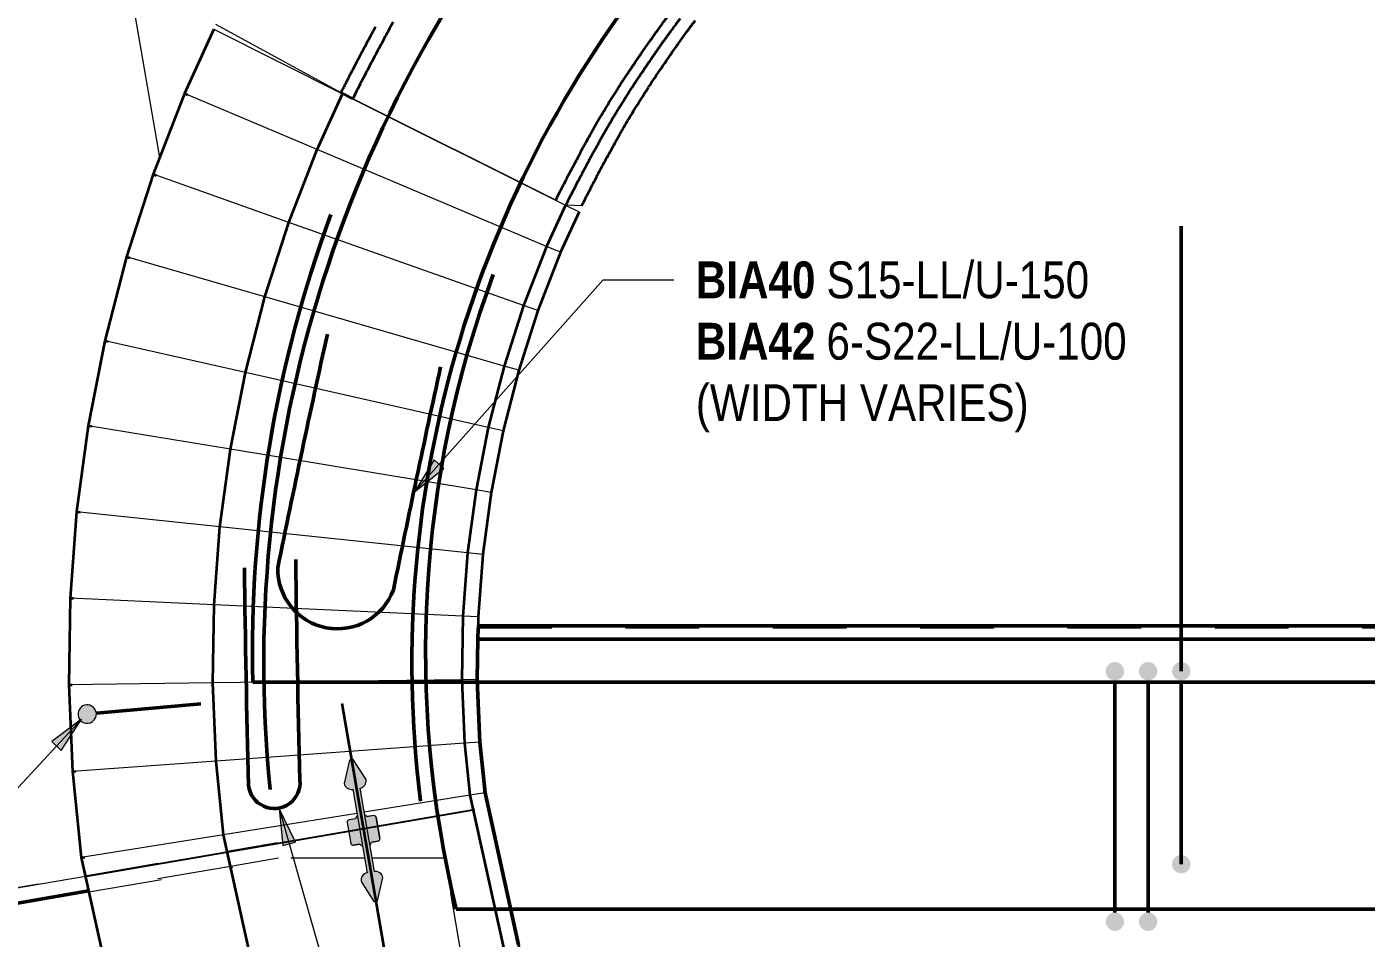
# Model space of a CAD drawing. Header units: metres. Extents: x 300 to 347, y 3 to 1186.
# Drawn here: x 310.892 to 312.71, y 1182.24 to 1183.477 of the extents above; entities that cross this region are included whole.
import ezdxf

# ---------------------------------------------------------------- set-up
doc = ezdxf.new("R2010")
doc.units = ezdxf.units.M
doc.linetypes.add('JacobsDash', pattern=[0.0045, 0.003, -0.0015])
for name, color, linetype, lineweight in [('A-DETL', 7, 'Continuous', 13), ('A-DETL-GENF', 7, 'Continuous', 9), ('A-FLOR', 7, 'Continuous', 50), ('A-FLOR-HDLN', 7, 'JacobsDash', 18), ('A-WALL', 7, 'Continuous', 50), ('A-WALL-HDLN', 7, 'JacobsDash', 18), ('G-ANNO-TEXT', 7, 'Continuous', 9), ('S-BEAM', 7, 'Continuous', 50), ('S-BEAM-HDLN', 7, 'JacobsDash', 18)]:
    doc.layers.add(name, color=color, linetype=linetype, lineweight=lineweight)
doc.styles.add('Arial Narrow', font='ARIALN.TTF', dxfattribs={"height": 0.05})
doc.styles.add('Arial Narrow_B', font='ARIALNB.TTF', dxfattribs={"height": 0.05})

# ---------------------------------------------------------------- blocks, each defined once
blk = doc.blocks.new('Walls 2 - Walls 2-V2-DRG-2873183 - SOUTHERN BARRIER - PLAN')
at = {"layer": 'A-WALL', "color": 252, "true_color": 0x888888}
for p, q in [((207.2437, 1205.3129), (211.6102, 1205.6949)), ((211.6118, 1205.6772), (207.2449, 1205.2952)), ((207.2437, 1205.3129), (207.2437, 1205.3124)), ((207.2438, 1205.3102), (207.2449, 1205.2952)), ((207.2449, 1205.2952), (207.2488, 1205.2405)), ((207.2488, 1205.2405), (207.2598, 1205.1562)), ((207.2598, 1205.1562), (207.2728, 1205.0881)), ((207.2728, 1205.0881), (207.336, 1204.8866))]:
    blk.add_line(p, q, dxfattribs=at)
at = {"layer": 'A-WALL-HDLN', "color": 252, "true_color": 0x888888}
for p, q in [((207.2438, 1205.3102), (209.1292, 1205.4752)), ((207.2437, 1205.3124), (207.2438, 1205.3102))]:
    blk.add_line(p, q, dxfattribs=at)
blk = doc.blocks.new('Generic Models 2 - Generic Models 2-7441711-DRG-2873183 - SOUTHERN BARRIER - PLAN')
at = {"layer": 'S-BEAM', "color": 252, "true_color": 0x888888}
blk.add_line((206.748, 1204.9086), (206.1989, 1204.7638), dxfattribs=at)
at = {"layer": 'S-BEAM-HDLN', "color": 252, "true_color": 0x888888}
for p, q in [((207.1175, 1204.9855), (207.0012, 1204.9754)), ((207.2258, 1204.995), (207.1276, 1204.9864)), ((207.2635, 1204.8518), (207.2258, 1204.995)), ((207.0012, 1204.9754), (206.9372, 1204.9585)), ((206.9371, 1204.9585), (206.7481, 1204.9086))]:
    blk.add_line(p, q, dxfattribs=at)
blk = doc.blocks.new('03_SFR_ACS_Abutment_BR08_Retaining wall CS - ABUTMENT SOUTH WEST_B08-7985321-DRG-2873183 - SOUTHERN BARRIER - PLAN')
at = {"layer": 'S-BEAM', "color": 9, "lineweight": 13, "true_color": 0xc0c0c0}
for p, q in [((310.4164, 1182.2076), (309.4225, 1182.0367)), ((309.4225, 1182.0367), (309.5584, 1181.2463))]:
    blk.add_line(p, q, dxfattribs=at)
at = {"layer": 'S-BEAM-HDLN', "color": 9, "lineweight": 13, "true_color": 0xc0c0c0}
for p, q in [((310.9763, 1182.303), (311.169, 1182.3361)), ((311.1691, 1182.3361), (311.172, 1182.3366)), ((310.4166, 1182.2067), (310.9762, 1182.303)), ((309.4228, 1182.0358), (310.4165, 1182.2067))]:
    blk.add_line(p, q, dxfattribs=at)
blk = doc.blocks.new('CS_DET_Rebar Combined - Multiple Bar-7755966-DRG-2873183 - SOUTHERN BARRIER - PLAN')
at = {"layer": 'A-DETL-GENF'}
blk.add_hatch(color=256, dxfattribs=at).paths.add_polyline_path([(0, -0.0125), (0.0032, -0.0121), (0.0063, -0.0108), (0.0088, -0.0088), (0.0108, -0.0062), (0.0121, -0.0032), (0.0125, 0), (0.0121, 0.0032), (0.0108, 0.0063), (0.0088, 0.0088), (0.0063, 0.0108), (0.0032, 0.0121), (0, 0.0125), (-0.0032, 0.0121), (-0.0062, 0.0108), (-0.0088, 0.0088), (-0.0108, 0.0063), (-0.0121, 0.0032), (-0.0125, 0), (-0.0121, -0.0032), (-0.0108, -0.0062), (-0.0088, -0.0088), (-0.0062, -0.0108), (-0.0032, -0.0121)])
at = {"layer": 'A-DETL-GENF', "lineweight": 50}
blk.add_line((0.0125, 0), (0.155, 0), dxfattribs=at)
at = {"layer": 'A-DETL-GENF'}
for start, end in [(0, 180), (180, 360)]:
    blk.add_arc((0, 0), 0.0125, start, end, dxfattribs=at)
blk = doc.blocks.new('B_Det_Reinf_Bar Section_2D_Grey - Reo Dot_Scale 25_Cog End-7826873-DRG-2873183 - SOUTHERN BARRIER - PLAN')
at = {"layer": 'A-DETL-GENF', "true_color": 0xafafaf}
blk.add_hatch(color=253, dxfattribs=at).paths.add_polyline_path([(0, -0.0125), (0.0032, -0.0121), (0.0063, -0.0108), (0.0088, -0.0088), (0.0108, -0.0062), (0.0121, -0.0032), (0.0125, 0), (0.0121, 0.0032), (0.0106, 0.0065), (0.0088, 0.0088), (0.0063, 0.0108), (0.0032, 0.0121), (0, 0.0125), (-0.0032, 0.0121), (-0.0062, 0.0108), (-0.0088, 0.0088), (-0.0108, 0.0063), (-0.0121, 0.0032), (-0.0125, 0), (-0.0121, -0.0032), (-0.0108, -0.0062), (-0.0088, -0.0088), (-0.0062, -0.0108), (-0.0032, -0.0121)])
blk = doc.blocks.new('B_Det_Reinf_Bar Section_2D_Grey - Reo Dot_Scale 25_Cog End-6572821-DRG-2873183 - SOUTHERN BARRIER - PLAN')
at = {"layer": 'A-DETL-GENF', "true_color": 0xafafaf}
blk.add_hatch(color=253, dxfattribs=at).paths.add_polyline_path([(0.0062, -0.0108), (0.0088, -0.0088), (0.0108, -0.0063), (0.0121, -0.0032), (0.0125, 0), (0.0121, 0.0032), (0.0108, 0.0062), (0.0088, 0.0088), (0.0062, 0.0108), (0.0032, 0.0121), (0, 0.0125), (-0.0032, 0.0121), (-0.0063, 0.0108), (-0.0088, 0.0088), (-0.0108, 0.0062), (-0.0121, 0.0032), (-0.0125, 0), (-0.0121, -0.0032), (-0.0108, -0.0063), (-0.0088, -0.0088), (-0.0063, -0.0108), (-0.0032, -0.0121), (0, -0.0125), (0.0032, -0.0121)])

msp = doc.modelspace()

# ---------------------------------------------------------------- hatches: boundary and pattern name
at = {"layer": 'A-DETL-GENF', "true_color": 0xff0000}
msp.add_hatch(color=1, dxfattribs=at).paths.add_polyline_path([(311.3635, 1182.2897), (311.3684, 1182.2906), (311.3756, 1182.3223), (311.3748, 1182.3248), (311.3734, 1182.327), (311.3715, 1182.3287), (311.3692, 1182.33), (311.3667, 1182.3305), (311.3641, 1182.3304), (311.3446, 1182.4438), (311.3471, 1182.4445), (311.3493, 1182.4459), (311.351, 1182.4479), (311.3523, 1182.4502), (311.3528, 1182.4527), (311.3527, 1182.4553), (311.3353, 1182.4828), (311.3304, 1182.4819), (311.3232, 1182.4502), (311.3239, 1182.4477), (311.3253, 1182.4455), (311.3272, 1182.4438), (311.3296, 1182.4425), (311.3321, 1182.442), (311.3347, 1182.4421), (311.3542, 1182.3287), (311.3517, 1182.328), (311.3495, 1182.3266), (311.3477, 1182.3247), (311.3465, 1182.3223), (311.3459, 1182.3198), (311.346, 1182.3172), (311.3582, 1182.298)])
at = {"layer": 'A-DETL-GENF', "true_color": 0x808080}
h = msp.add_hatch(color=8, dxfattribs=at)
h.paths.add_polyline_path([(311.348, 1182.3649), (311.3409, 1182.4059), (311.3404, 1182.4054), (311.3393, 1182.4038), (311.3385, 1182.4021), (311.3289, 1182.4004), (311.3283, 1182.4), (311.3274, 1182.3987), (311.3272, 1182.3972), (311.3324, 1182.3678), (311.3328, 1182.3672), (311.3341, 1182.3663), (311.3356, 1182.3661), (311.3445, 1182.3677), (311.346, 1182.3661), (311.3478, 1182.365)])
h.paths.add_polyline_path([(311.3578, 1182.3666), (311.3582, 1182.367), (311.3593, 1182.3684), (311.3602, 1182.3704), (311.3699, 1182.3721), (311.3705, 1182.3725), (311.3714, 1182.3738), (311.3716, 1182.3754), (311.3664, 1182.4047), (311.366, 1182.4053), (311.3647, 1182.4062), (311.3632, 1182.4064), (311.3543, 1182.4049), (311.3527, 1182.4065), (311.3508, 1182.4076), (311.3578, 1182.3666)])
at = {"layer": 'G-ANNO-TEXT'}
for points in [[(311.4186, 1182.8461), (311.4584, 1182.8776), (311.4452, 1182.8893)], [(310.9665, 1182.5374), (310.926, 1182.5068), (310.9389, 1182.4948)], [(311.2349, 1182.4163), (311.24, 1182.3658), (311.257, 1182.3706)]]:
    msp.add_hatch(color=256, dxfattribs=at).paths.add_polyline_path(points)

# ---------------------------------------------------------------- linework, layer by layer
at = {"layer": 'A-DETL', "color": 7, "lineweight": 9, "true_color": 0xffffff}
for p, q in [((311.146, 1183.4737), (311.3209, 1183.3863)), ((311.3188, 1183.3875), (311.1489, 1183.4802)), ((311.2863, 1183.3106), (311.1062, 1183.3866)), ((311.3209, 1183.3863), (311.6235, 1183.2351)), ((311.6102, 1183.2417), (311.3347, 1183.3795)), ((311.5978, 1183.1791), (311.2863, 1183.3106)), ((311.2479, 1183.2116), (311.0636, 1183.2769)), ((311.6235, 1183.2351), (311.6419, 1183.2259)), ((311.6457, 1183.2342), (311.6238, 1183.235)), ((311.5666, 1183.0987), (311.2479, 1183.2116)), ((311.6168, 1183.1711), (311.5978, 1183.1791)), ((311.2154, 1183.1106), (311.0276, 1183.1649)), ((311.5402, 1183.0166), (311.2154, 1183.1106)), ((311.586, 1183.0918), (311.5666, 1183.0987)), ((311.1889, 1183.0078), (310.9983, 1183.051)), ((311.5601, 1183.0109), (311.5402, 1183.0166)), ((311.5187, 1182.9331), (311.1889, 1183.0078)), ((311.1686, 1182.9037), (310.9757, 1182.9355)), ((311.5389, 1182.9286), (311.5187, 1182.9331)), ((311.5022, 1182.8485), (311.1686, 1182.9037)), ((311.5226, 1182.8452), (311.5022, 1182.8485)), ((311.1544, 1182.7985), (310.9599, 1182.8189)), ((311.4906, 1182.7631), (311.1544, 1182.7985)), ((311.5112, 1182.7609), (311.4906, 1182.7631)), ((311.1464, 1182.6926), (310.9511, 1182.7016)), ((311.4842, 1182.6771), (311.1464, 1182.6926)), ((311.5048, 1182.6762), (311.4842, 1182.6771)), ((311.1446, 1182.5865), (310.9491, 1182.584)), ((311.4827, 1182.5909), (311.1446, 1182.5865)), ((311.5035, 1182.5912), (311.4827, 1182.5909)), ((311.5071, 1182.5063), (311.4864, 1182.5048)), ((311.4864, 1182.5048), (311.1492, 1182.4805)), ((311.1492, 1182.4805), (310.9541, 1182.4664)), ((311.4936, 1182.434), (311.3502, 1182.411)), ((311.5142, 1182.4373), (311.4936, 1182.434)), ((311.3403, 1182.4094), (311.1593, 1182.3804)), ((311.1593, 1182.3804), (310.9661, 1182.3494))]:
    msp.add_line(p, q, dxfattribs=at)
at = {"layer": 'A-DETL', "color": 253, "lineweight": 50, "true_color": 0xafafaf}
for p, q in [((312.4593, 1183.2065), (312.4593, 1182.6024)), ((312.4593, 1182.9646), (312.4593, 1182.6148)), ((311.1989, 1182.5877), (315.8882, 1182.5876)), ((312.3693, 1182.2748), (312.3693, 1182.59)), ((312.4143, 1182.2748), (312.4143, 1182.59)), ((312.4593, 1182.59), (312.4593, 1182.3405)), ((315.8882, 1182.2796), (311.475, 1182.2796))]:
    msp.add_line(p, q, dxfattribs=at)
at = {"layer": 'A-DETL', "lineweight": 35}
msp.add_line((311.3197, 1182.5587), (311.3791, 1182.2138), dxfattribs=at)
at = {"layer": 'A-DETL', "lineweight": 9}
for p, q in [((311.3304, 1182.4819), (311.3232, 1182.4502)), ((311.3353, 1182.4828), (311.3304, 1182.4819)), ((311.3527, 1182.4553), (311.3353, 1182.4828)), ((311.3347, 1182.4421), (311.3542, 1182.3287)), ((311.3641, 1182.3304), (311.3446, 1182.4438)), ((311.3272, 1182.3972), (311.3321, 1182.3686)), ((311.3385, 1182.4021), (311.3297, 1182.4006)), ((311.3632, 1182.4064), (311.3543, 1182.4049)), ((311.3716, 1182.3754), (311.3666, 1182.4039)), ((311.3356, 1182.3661), (311.3445, 1182.3677)), ((311.3602, 1182.3704), (311.3691, 1182.3719)), ((311.346, 1182.3172), (311.3635, 1182.2897)), ((311.3684, 1182.2906), (311.3756, 1182.3223)), ((311.3635, 1182.2897), (311.3684, 1182.2906))]:
    msp.add_line(p, q, dxfattribs=at)
at = {"layer": 'A-DETL', "color": 8, "lineweight": 25, "true_color": 0x808080}
msp.add_line((310.9705, 1182.3237), (311.5004, 1182.4148), dxfattribs=at)
at = {"layer": 'A-DETL', "lineweight": 18}
for p, q in [((311.3272, 1182.3972), (311.3321, 1182.3686)), ((311.3385, 1182.4021), (311.3297, 1182.4006)), ((311.3632, 1182.4064), (311.3549, 1182.405)), ((311.3666, 1182.4039), (311.3716, 1182.3754)), ((311.344, 1182.3676), (311.3356, 1182.3661)), ((311.3691, 1182.3719), (311.3606, 1182.3704))]:
    msp.add_line(p, q, dxfattribs=at)
at = {"layer": 'A-DETL'}
msp.add_arc((312.9376, 1182.6203), 2.4894, 91.9407, 184.4374, dxfattribs=at)
at = {"layer": 'A-DETL', "lineweight": 50}
for centre, radius, start, end in [((312.9273, 1182.6137), 1.7134, 89.3184, 185.7505), ((312.9328, 1182.6127), 1.5178, 91.3538, 187.0577), ((329.5034, 1179.0243), 18.6451, 167.49962, 168.49627), ((329.6625, 1179.0044), 18.6451, 167.57674, 168.52739), ((329.8316, 1182.9502), 18.6451, 180.63812, 181.54523), ((311.3139, 1182.741), 0.081, 178.8253, 339.7008), ((329.9013, 1182.9575), 18.6451, 180.62569, 181.54523), ((311.2281, 1182.4511), 0.035, 185.9888, 5.9888)]:
    msp.add_arc(centre, radius, start, end, dxfattribs=at)
at = {"layer": 'A-DETL', "color": 5, "lineweight": 9, "true_color": 0x0000ff}
msp.add_arc((312.9785, 1182.6087), 1.5626, 155.1905, 186.7052, dxfattribs=at)
at = {"layer": 'A-DETL', "color": 253, "lineweight": 50, "true_color": 0xafafaf}
for radius, end in [(1.7134, 181.3378), (1.4784, 193.6165)]:
    msp.add_arc((312.9119, 1182.6277), radius, 159.6956, end, dxfattribs=at)
at = {"layer": 'A-DETL', "lineweight": 9}
for centre, radius, start, end in [((311.3429, 1182.4536), 0.01, 279.7608, 9.7608), ((311.333, 1182.4519), 0.01, 189.7608, 279.7608), ((311.3302, 1182.3977), 0.003, 99.7608, 189.7608), ((311.3471, 1182.3994), 0.00903, 138.5305, 162.1134), ((311.3471, 1182.3994), 0.00903, 133.6387, 138.5305), ((311.3471, 1182.3994), 0.00903, 37.4082, 66.1085), ((311.3637, 1182.4034), 0.003, 9.7608, 99.7608), ((311.3351, 1182.3691), 0.003, 189.7608, 279.7608), ((311.3516, 1182.3731), 0.00903, 217.4082, 244.7417), ((311.3516, 1182.3731), 0.00903, 314.3936, 342.1134), ((311.3686, 1182.3748), 0.003, 279.7608, 9.7608), ((311.3559, 1182.3189), 0.01, 99.7608, 189.7608), ((311.3658, 1182.3206), 0.01, 9.7608, 99.7608)]:
    msp.add_arc(centre, radius, start, end, dxfattribs=at)
at = {"layer": 'A-DETL', "lineweight": 18}
for centre, radius, start, end in [((311.3302, 1182.3977), 0.003, 99.7608, 189.7608), ((311.3471, 1182.3994), 0.00903, 133.3777, 162.1134), ((311.3471, 1182.3994), 0.00903, 37.4082, 66.1438), ((311.3637, 1182.4034), 0.003, 9.7608, 99.7608), ((311.3351, 1182.3691), 0.003, 189.7608, 279.7608), ((311.3516, 1182.3731), 0.00903, 217.4082, 246.1438), ((311.3516, 1182.3731), 0.00903, 313.3777, 342.1134), ((311.3686, 1182.3748), 0.003, 279.7608, 9.7608)]:
    msp.add_arc(centre, radius, start, end, dxfattribs=at)
at = {"layer": 'A-FLOR', "color": 252, "lineweight": 35, "true_color": 0x888888}
for p, q in [((311.146, 1183.4737), (311.1062, 1183.3866)), ((311.1062, 1183.3866), (311.0636, 1183.2769)), ((311.2863, 1183.3106), (311.3209, 1183.3863)), ((311.3347, 1183.3795), (311.3188, 1183.3875)), ((311.2479, 1183.2116), (311.2863, 1183.3106)), ((311.0636, 1183.2769), (311.0276, 1183.1649)), ((311.6235, 1183.2351), (311.5978, 1183.1791)), ((311.6238, 1183.235), (311.6235, 1183.2352)), ((311.6419, 1183.2259), (311.6168, 1183.1711)), ((311.2154, 1183.1106), (311.2479, 1183.2116)), ((311.5978, 1183.1791), (311.5666, 1183.0987)), ((311.0276, 1183.1649), (310.9983, 1183.051)), ((311.6168, 1183.1711), (311.586, 1183.0918)), ((311.1889, 1183.0078), (311.2154, 1183.1106)), ((311.5666, 1183.0987), (311.5402, 1183.0166)), ((311.586, 1183.0918), (311.5601, 1183.0109)), ((310.9983, 1183.051), (310.9757, 1182.9355)), ((311.5402, 1183.0166), (311.5187, 1182.9331)), ((311.1686, 1182.9037), (311.1889, 1183.0078)), ((311.5601, 1183.0109), (311.5389, 1182.9286)), ((310.9757, 1182.9355), (310.9599, 1182.8189)), ((311.5187, 1182.9331), (311.5022, 1182.8485)), ((311.5389, 1182.9286), (311.5226, 1182.8452)), ((311.1544, 1182.7985), (311.1686, 1182.9037)), ((311.5022, 1182.8485), (311.4906, 1182.7631)), ((311.5226, 1182.8452), (311.5112, 1182.7609)), ((310.9599, 1182.8189), (310.9511, 1182.7016)), ((311.1464, 1182.6926), (311.1544, 1182.7985)), ((311.4906, 1182.7631), (311.4842, 1182.6771)), ((311.5112, 1182.7609), (311.5048, 1182.6762)), ((310.9511, 1182.7016), (310.9491, 1182.584)), ((311.1446, 1182.5865), (311.1464, 1182.6926)), ((311.4842, 1182.6771), (311.4827, 1182.5909)), ((311.5048, 1182.6762), (311.5035, 1182.5912)), ((310.9491, 1182.584), (310.9541, 1182.4664)), ((311.1492, 1182.4805), (311.1446, 1182.5865)), ((311.4827, 1182.5909), (311.4864, 1182.5048)), ((311.5035, 1182.5912), (311.5054, 1182.5476)), ((311.5054, 1182.5476), (311.5071, 1182.5063)), ((311.5071, 1182.5063), (311.5142, 1182.4373)), ((311.4864, 1182.5048), (311.4936, 1182.434)), ((311.1593, 1182.3804), (311.1492, 1182.4805)), ((310.9541, 1182.4664), (310.9661, 1182.3494)), ((311.4936, 1182.434), (311.5423, 1182.2128)), ((311.5142, 1182.4373), (311.5499, 1182.2751)), ((311.209, 1182.155), (311.1593, 1182.3804)), ((310.9661, 1182.3494), (311.0162, 1182.1216)), ((311.5499, 1182.2751), (311.5628, 1182.2163))]:
    msp.add_line(p, q, dxfattribs=at)
for points, knots in [([(311.6102, 1183.2417), (311.6125, 1183.2464), (311.6172, 1183.2556), (311.623, 1183.267), (311.6277, 1183.2759), (311.6311, 1183.2825), (311.6346, 1183.2891), (311.6382, 1183.2959), (311.6418, 1183.3027), (311.6454, 1183.3094), (311.649, 1183.3159), (311.6534, 1183.3241), (311.6576, 1183.3316), (311.6616, 1183.3386), (311.6646, 1183.3439), (311.6677, 1183.3492), (311.672, 1183.3566), (311.6765, 1183.3641), (311.6812, 1183.3718), (311.6859, 1183.3794), (311.6905, 1183.3868), (311.6951, 1183.394), (311.6998, 1183.4013), (311.7058, 1183.4105), (311.7134, 1183.4219), (311.7203, 1183.4321), (311.7262, 1183.4407), (311.732, 1183.4491), (311.739, 1183.4591), (311.7468, 1183.4701), (311.7529, 1183.4786), (311.7575, 1183.4848), (311.7622, 1183.491), (311.7685, 1183.4993), (311.7768, 1183.51), (311.7881, 1183.5242), (311.7998, 1183.5385), (311.8113, 1183.5523), (311.8191, 1183.5613), (311.8256, 1183.5689), (311.8323, 1183.5766), (311.8402, 1183.5857), (311.8477, 1183.5941), (311.8535, 1183.6004), (311.8576, 1183.605), (311.8616, 1183.6093), (311.8668, 1183.6148), (311.8738, 1183.6221), (311.8821, 1183.6306), (311.8878, 1183.6363), (311.8902, 1183.6387)], [-1, -1, -1, -1, -0.99951172, -0.99902344, -0.9987793, -0.99853516, -0.99829102, -0.99804688, -0.99780273, -0.99755859, -0.99731445, -0.99707031, -0.99658203, -0.99633789, -0.99609375, -0.99584961, -0.99560547, -0.99511719, -0.99487305, -0.99462891, -0.99414062, -0.99389648, -0.99365234, -0.99316406, -0.99267578, -0.9921875, -0.99194336, -0.99169922, -0.99121094, -0.99072266, -0.99023438, -0.98999023, -0.98974609, -0.98925781, -0.98876953, -0.98828125, -0.98730469, -0.98681641, -0.98632812, -0.98608398, -0.98583984, -0.98535156, -0.98486328, -0.98461914, -0.984375, -0.98413086, -0.98388672, -0.98339844, -0.98291016, -0.9825553, -0.9825553, -0.9825553, -0.9825553]), ([(311.3895, 1183.4833), (311.3872, 1183.4791), (311.3822, 1183.4702), (311.3745, 1183.456), (311.3678, 1183.4434), (311.3624, 1183.4333), (311.3584, 1183.4258), (311.3545, 1183.4182), (311.3511, 1183.4118), (311.3491, 1183.4078), (311.3484, 1183.4064)], [0.996621617, 0.996621617, 0.996621617, 0.996621617, 0.997070312, 0.997558594, 0.998046875, 0.998291016, 0.998535156, 0.998779297, 0.999023438, 0.9991551, 0.9991551, 0.9991551, 0.9991551]), ([(311.7362, 1183.395), (311.7418, 1183.4035), (311.7541, 1183.4219), (311.7676, 1183.4415), (311.7755, 1183.4527), (311.7765, 1183.4541)], [-0.95401004, -0.95401004, -0.95401004, -0.95401004, -0.94642857, -0.9375, -0.93620391, -0.93620391, -0.93620391, -0.93620391]), ([(311.3279, 1183.4055), (311.3302, 1183.41), (311.3337, 1183.4167), (311.3371, 1183.4234), (311.3383, 1183.4257)], [-0.9994415566, -0.9994415566, -0.9994415566, -0.9994415566, -0.9990234375, -0.9988041377, -0.9988041377, -0.9988041377, -0.9988041377]), ([(311.7382, 1183.4314), (311.7377, 1183.4306), (311.7364, 1183.4287), (311.7323, 1183.4227), (311.7261, 1183.4135), (311.721, 1183.406), (311.7186, 1183.4023)], [0.991974011, 0.991974011, 0.991974011, 0.991974011, 0.99206543, 0.9921875, 0.992675781, 0.993164062, 0.993164062, 0.993164062, 0.993164062]), ([(311.7151, 1183.397), (311.7139, 1183.3951), (311.7114, 1183.3914), (311.7079, 1183.3859), (311.7035, 1183.3789), (311.7001, 1183.3735), (311.6979, 1183.3699)], [0.993398564, 0.993398564, 0.993398564, 0.993398564, 0.993652344, 0.993896484, 0.994140625, 0.994616492, 0.994616492, 0.994616492, 0.994616492]), ([(311.7015, 1183.3385), (311.7056, 1183.3457), (311.7144, 1183.3605), (311.7235, 1183.3751), (311.7283, 1183.3826)], [-0.97052868, -0.97052868, -0.97052868, -0.97052868, -0.96428571, -0.95766628, -0.95766628, -0.95766628, -0.95766628]), ([(311.6697, 1183.322), (311.6684, 1183.3197), (311.666, 1183.3154), (311.6624, 1183.3088), (311.6588, 1183.3023), (311.6556, 1183.2963), (311.6536, 1183.2925), (311.6527, 1183.2909)], [0.996760064, 0.996760064, 0.996760064, 0.996760064, 0.997070312, 0.997314453, 0.997558594, 0.997802734, 0.997972, 0.997972, 0.997972, 0.997972]), ([(311.6442, 1183.2748), (311.6432, 1183.2729), (311.641, 1183.2688), (311.6365, 1183.2601), (311.6308, 1183.2488), (311.6261, 1183.2396), (311.6238, 1183.235)], [0.998562899, 0.998562899, 0.998562899, 0.998562899, 0.998779297, 0.999023438, 0.999511719, 1, 1, 1, 1])]:
    msp.add_open_spline(points, degree=3, knots=knots, dxfattribs=at)
for points in [[(311.3615, 1183.4693), (311.363, 1183.4719), (311.3644, 1183.4745), (311.3658, 1183.4771)], [(311.3484, 1183.4064), (311.3438, 1183.3975), (311.3392, 1183.3885), (311.3347, 1183.3795)], [(311.6799, 1183.2999), (311.6841, 1183.3075), (311.6883, 1183.3151), (311.6925, 1183.3227)]]:
    msp.add_open_spline(points, degree=3, dxfattribs=at)
at = {"layer": 'A-FLOR-HDLN', "color": 252, "lineweight": 35, "true_color": 0x888888}
for p, q in [((311.1062, 1183.3866), (311.1103, 1183.3849)), ((311.0636, 1183.2769), (311.0679, 1183.2754)), ((311.0276, 1183.1649), (311.032, 1183.1637)), ((310.9983, 1183.051), (311.0027, 1183.05)), ((310.9757, 1182.9355), (310.9802, 1182.9348)), ((310.9599, 1182.8189), (310.9645, 1182.8184)), ((310.9511, 1182.7016), (310.9557, 1182.7014)), ((310.9492, 1182.584), (310.9538, 1182.584)), ((310.9541, 1182.4664), (310.9588, 1182.4667)), ((310.9661, 1182.3494), (310.9708, 1182.3502))]:
    msp.add_line(p, q, dxfattribs=at)
for points, knots in [([(311.5914, 1184.0764), (311.5938, 1184.0787), (311.6056, 1184.0895), (311.6269, 1184.1087), (311.6649, 1184.1418), (311.7043, 1184.1734), (311.7442, 1184.2043), (311.7746, 1184.2268), (311.8054, 1184.2488), (311.8471, 1184.2773), (311.8898, 1184.3042), (311.9329, 1184.3304), (311.9656, 1184.3495), (311.9987, 1184.3677), (312.0322, 1184.3854), (312.0661, 1184.4023), (312.1117, 1184.4239), (312.1576, 1184.4449), (312.2043, 1184.464), (312.2396, 1184.4776), (312.2751, 1184.4906), (312.3228, 1184.5071), (312.3708, 1184.5227), (312.4194, 1184.5363), (312.456, 1184.5458), (312.4928, 1184.5548), (312.5297, 1184.5631), (312.5668, 1184.5707), (312.6164, 1184.58), (312.6663, 1184.5873), (312.7164, 1184.5938), (312.754, 1184.5979), (312.7917, 1184.6012), (312.8294, 1184.6039), (312.8672, 1184.6055), (312.8988, 1184.6064), (312.924, 1184.607), (312.9492, 1184.6075), (312.9807, 1184.6078), (313.0186, 1184.608), (313.0564, 1184.6079), (313.0943, 1184.608), (313.1447, 1184.608), (313.2078, 1184.6081), (313.2835, 1184.6081), (313.3591, 1184.6081), (313.4348, 1184.6082), (313.5105, 1184.6083), (313.5862, 1184.6084), (313.6619, 1184.6085), (313.7375, 1184.6086), (313.8132, 1184.6086), (313.8889, 1184.6087), (313.9646, 1184.6087), (314.0403, 1184.6088), (314.1159, 1184.6089), (314.1916, 1184.6089), (314.2673, 1184.609), (314.343, 1184.6091), (314.4187, 1184.6092), (314.4943, 1184.6093), (314.57, 1184.6092), (314.6457, 1184.6093), (314.7214, 1184.6094), (314.7971, 1184.6095), (314.8727, 1184.6096), (314.9484, 1184.6096), (315.0241, 1184.6097), (315.0998, 1184.6098), (315.1755, 1184.6098), (315.2512, 1184.6098), (315.3268, 1184.6099), (315.4025, 1184.61), (315.4782, 1184.6101), (315.5539, 1184.6102), (315.6295, 1184.6103), (315.7052, 1184.6103), (315.7809, 1184.6104), (315.8566, 1184.6104), (315.9323, 1184.6105), (316.008, 1184.6105), (316.0836, 1184.6106), (316.1593, 1184.6107), (316.235, 1184.6108), (316.3107, 1184.6109), (316.3864, 1184.6109), (316.462, 1184.611), (316.5377, 1184.611), (316.6134, 1184.6111), (316.6891, 1184.6112), (316.7648, 1184.6112), (316.8404, 1184.6113), (316.9161, 1184.6114), (316.9918, 1184.6115), (317.0675, 1184.6116), (317.1432, 1184.6116), (317.2188, 1184.6117), (317.2945, 1184.6117), (317.3702, 1184.6118), (317.4459, 1184.6119), (317.5216, 1184.6119), (317.5972, 1184.612), (317.6729, 1184.6121), (317.7486, 1184.6122), (317.8243, 1184.6123), (317.9, 1184.6124), (317.9756, 1184.6123), (318.0513, 1184.6124), (318.127, 1184.6125), (318.2027, 1184.6126), (318.2784, 1184.6126), (318.354, 1184.6127), (318.4297, 1184.6128), (318.5054, 1184.6129), (318.5811, 1184.613), (318.6568, 1184.613), (318.7325, 1184.613), (318.8081, 1184.6131), (318.8838, 1184.6132), (318.9595, 1184.6133), (319.0352, 1184.6133), (319.1109, 1184.6134), (319.1865, 1184.6135), (319.2622, 1184.6136), (319.3379, 1184.6136), (319.4136, 1184.6137), (319.4893, 1184.6137), (319.5649, 1184.6138), (319.6406, 1184.6139), (319.7163, 1184.6139), (319.792, 1184.614), (319.8677, 1184.6141), (319.9433, 1184.6142), (320.019, 1184.6143), (320.0947, 1184.6143), (320.1704, 1184.6144), (320.2461, 1184.6144), (320.3217, 1184.6145), (320.3974, 1184.6146), (320.4731, 1184.6146), (320.5488, 1184.6147), (320.6245, 1184.6148), (320.7002, 1184.6149), (320.7758, 1184.615), (320.8515, 1184.615), (320.9272, 1184.6151), (321.0029, 1184.6152), (321.0785, 1184.6152), (321.1542, 1184.6152), (321.2299, 1184.6153), (321.3056, 1184.6154), (321.3813, 1184.6155), (321.457, 1184.6156), (321.5326, 1184.6157), (321.6083, 1184.6157), (321.684, 1184.6158), (321.7597, 1184.6159), (321.8354, 1184.616), (321.911, 1184.6161), (321.9867, 1184.616), (322.0624, 1184.6161), (322.1381, 1184.6162), (322.2138, 1184.6163), (322.2894, 1184.6163), (322.3651, 1184.6164), (322.4408, 1184.6165), (322.5165, 1184.6166), (322.5922, 1184.6167), (322.6678, 1184.6167), (322.7435, 1184.6168), (322.8192, 1184.6169), (322.8949, 1184.6169), (322.9706, 1184.617), (323.0462, 1184.617), (323.1219, 1184.6171), (323.1976, 1184.6172), (323.2733, 1184.6173), (323.349, 1184.6174), (323.4246, 1184.6174), (323.5003, 1184.6175), (323.576, 1184.6176), (323.6517, 1184.6177), (323.7274, 1184.6177), (323.8031, 1184.6177), (323.8787, 1184.6178), (323.9544, 1184.6179), (324.0301, 1184.618), (324.1058, 1184.6181), (324.1814, 1184.6181), (324.2571, 1184.6182), (324.3328, 1184.6183), (324.4085, 1184.6184), (324.4842, 1184.6185), (324.5599, 1184.6185), (324.6355, 1184.6186), (324.7112, 1184.6186), (324.7869, 1184.6187), (324.8626, 1184.6188), (324.9383, 1184.6188), (325.0139, 1184.6189), (325.0896, 1184.619), (325.1653, 1184.6191), (325.241, 1184.6192), (325.3167, 1184.6192), (325.3797, 1184.6193), (325.4302, 1184.6194), (325.468, 1184.6194), (325.4995, 1184.6194), (325.5248, 1184.6194), (325.5437, 1184.6194), (325.5626, 1184.6194), (325.5814, 1184.6194), (325.6004, 1184.6194), (325.6194, 1184.6194), (325.6391, 1184.6195), (325.6593, 1184.6195), (325.6792, 1184.6195), (325.6983, 1184.6195), (325.7158, 1184.6195), (325.7323, 1184.6196), (325.7488, 1184.6196), (325.7664, 1184.6196), (325.7858, 1184.6196), (325.8061, 1184.6196), (325.8232, 1184.6197), (325.8366, 1184.6197), (325.8497, 1184.6197), (325.8657, 1184.6197), (325.8845, 1184.6197), (325.9033, 1184.6197), (325.9221, 1184.6198), (325.941, 1184.6198), (325.9662, 1184.6198), (325.9978, 1184.6198), (326.0356, 1184.6199), (326.0861, 1184.6199), (326.1491, 1184.62), (326.2248, 1184.6201), (326.3005, 1184.6202), (326.3762, 1184.6202), (326.4519, 1184.6203), (326.5275, 1184.6204), (326.6284, 1184.6204), (326.7546, 1184.6206), (326.8807, 1184.6207), (326.9816, 1184.6208), (327.0573, 1184.6209), (327.133, 1184.6209), (327.2339, 1184.621), (327.3348, 1184.6211), (327.4357, 1184.6213), (327.5366, 1184.6212), (327.6375, 1184.6214), (327.7384, 1184.6215), (327.8015, 1184.6215), (327.852, 1184.6216), (327.8898, 1184.6216), (327.9276, 1184.6217), (327.9654, 1184.6217), (328.0036, 1184.6218), (328.0417, 1184.6218), (328.0789, 1184.6218), (328.1161, 1184.6219), (328.154, 1184.6219), (328.192, 1184.6219), (328.2301, 1184.622), (328.2809, 1184.622), (328.3438, 1184.6221), (328.4196, 1184.6222), (328.4952, 1184.6221), (328.5962, 1184.6223), (328.7223, 1184.6224), (328.8736, 1184.6226), (328.9998, 1184.6227), (329.1007, 1184.6228), (329.1763, 1184.6229), (329.2521, 1184.623), (329.3277, 1184.623), (329.4034, 1184.6231), (329.4791, 1184.6231), (329.5548, 1184.6232), (329.6304, 1184.6233), (329.7061, 1184.6233), (329.7818, 1184.6234), (329.8575, 1184.6235), (329.9332, 1184.6236), (330.0088, 1184.6237), (330.0845, 1184.6237), (330.1602, 1184.6238), (330.2359, 1184.6239), (330.3116, 1184.624), (330.3873, 1184.624), (330.4629, 1184.624), (330.5386, 1184.6241), (330.6143, 1184.6242), (330.69, 1184.6243), (330.7656, 1184.6244), (330.8413, 1184.6244), (330.917, 1184.6245), (330.9927, 1184.6246), (331.0558, 1184.6246), (331.1062, 1184.6247), (331.1441, 1184.6247), (331.1754, 1184.6248), (331.2005, 1184.6249), (331.2193, 1184.6248), (331.2383, 1184.6246), (331.2636, 1184.6243), (331.2953, 1184.6235), (331.3332, 1184.6219), (331.3836, 1184.6188), (331.4464, 1184.6131), (331.5215, 1184.6034), (331.5961, 1184.591), (331.6703, 1184.5757), (331.7438, 1184.5575), (331.8165, 1184.5367), (331.8885, 1184.5131), (331.9594, 1184.4868), (332.0294, 1184.4578), (332.0982, 1184.4262), (332.1657, 1184.3921), (332.2209, 1184.3614), (332.2643, 1184.3357), (332.2911, 1184.3191), (332.3124, 1184.3055), (332.3282, 1184.2952), (332.344, 1184.2847), (332.3597, 1184.2741), (332.3753, 1184.2634), (332.3908, 1184.2526), (332.4063, 1184.2418), (332.4219, 1184.231), (332.4376, 1184.2204), (332.4532, 1184.2098), (332.469, 1184.1994), (332.4901, 1184.1856), (332.5169, 1184.1689), (332.5601, 1184.1429), (332.6151, 1184.1119), (332.6824, 1184.0772), (332.751, 1184.0452), (332.8207, 1184.0158), (332.8915, 1183.989), (332.9633, 1183.9649), (333.0359, 1183.9436), (333.1093, 1183.9251), (333.1833, 1183.9093), (333.2579, 1183.8963), (333.3329, 1183.8862), (333.3957, 1183.8801), (333.4461, 1183.8767), (333.4839, 1183.8748), (333.5154, 1183.8739), (333.5406, 1183.8735), (333.5595, 1183.8733), (333.5784, 1183.8731), (333.6037, 1183.8731), (333.6353, 1183.8731), (333.6731, 1183.873), (333.7235, 1183.8731), (333.7866, 1183.873), (333.8623, 1183.8731), (333.9379, 1183.8731), (334.0137, 1183.8731), (334.0893, 1183.8731), (334.165, 1183.8732), (334.2406, 1183.8732), (334.3163, 1183.8731), (334.392, 1183.8732), (334.4677, 1183.8732), (334.5434, 1183.8732), (334.6191, 1183.8732), (334.6948, 1183.8733), (334.7704, 1183.8732), (334.8461, 1183.8732), (334.9218, 1183.8733), (334.9975, 1183.8733), (335.0732, 1183.8733), (335.1488, 1183.8733), (335.2498, 1183.8734), (335.3506, 1183.8733), (335.4516, 1183.8734), (335.5524, 1183.8734), (335.6534, 1183.8733), (335.7543, 1183.8735), (335.8552, 1183.8734), (335.9561, 1183.8734), (336.057, 1183.8735), (336.1327, 1183.8735), (336.2084, 1183.8735), (336.284, 1183.8735), (336.3597, 1183.8735), (336.4354, 1183.8735), (336.5111, 1183.8735), (336.612, 1183.8736), (336.7381, 1183.8735), (336.8895, 1183.8737), (337.0156, 1183.8736), (337.1165, 1183.8736), (337.2174, 1183.8737), (337.3183, 1183.8736), (337.4192, 1183.8737), (337.4949, 1183.8737), (337.5706, 1183.8737), (337.6463, 1183.8737), (337.722, 1183.8738), (337.8229, 1183.8738), (337.9238, 1183.8737), (338.0247, 1183.8738), (338.1004, 1183.8738), (338.1761, 1183.8738), (338.2517, 1183.8738), (338.3274, 1183.8739), (338.3905, 1183.8738), (338.4409, 1183.8738), (338.4788, 1183.8738), (338.5103, 1183.8738), (338.5355, 1183.8739), (338.5545, 1183.874), (338.5734, 1183.8743), (338.5986, 1183.8746), (338.6301, 1183.8754), (338.6679, 1183.8772), (338.7183, 1183.8804), (338.7811, 1183.8862), (338.8562, 1183.8961), (338.9308, 1183.9087), (339.0049, 1183.9243), (339.0783, 1183.9426), (339.151, 1183.9637), (339.2229, 1183.9875), (339.3174, 1184.0229), (339.4098, 1184.0635), (339.4998, 1184.1094), (339.5548, 1184.1401), (339.5982, 1184.166), (339.6304, 1184.186), (339.6568, 1184.2032), (339.6777, 1184.2173), (339.6934, 1184.2278), (339.7089, 1184.2385), (339.7244, 1184.2494), (339.7399, 1184.2603), (339.7555, 1184.271), (339.7712, 1184.2816), (339.7869, 1184.2922), (339.8027, 1184.3027), (339.8239, 1184.3164), (339.8506, 1184.3331), (339.8939, 1184.359), (339.949, 1184.3899), (340.0162, 1184.4243), (340.0849, 1184.4564), (340.1546, 1184.4857), (340.2255, 1184.5124), (340.2974, 1184.5364), (340.3699, 1184.5576), (340.4434, 1184.5762), (340.5174, 1184.5918), (340.5796, 1184.6026), (340.6295, 1184.6097), (340.6608, 1184.6136), (340.6859, 1184.6164), (340.7048, 1184.6183), (340.7237, 1184.62), (340.7424, 1184.6215), (340.7612, 1184.6229), (340.7801, 1184.6241), (340.7956, 1184.6249), (340.8077, 1184.6254), (340.8167, 1184.6258), (340.8254, 1184.6261), (340.8365, 1184.6264), (340.85, 1184.6266), (340.8664, 1184.6267), (340.8842, 1184.6269), (340.9045, 1184.627), (340.9262, 1184.6269), (340.9445, 1184.6269), (340.9587, 1184.6269), (340.9689, 1184.6269), (340.9788, 1184.6269), (340.9917, 1184.6269), (341.0074, 1184.6268), (341.026, 1184.6268), (341.0448, 1184.6267), (341.0638, 1184.6267), (341.0889, 1184.6266), (341.1204, 1184.6265), (341.1582, 1184.6264), (341.2087, 1184.6262), (341.2971, 1184.6259), (341.4233, 1184.6255), (341.5747, 1184.6249), (341.7009, 1184.6244), (341.8018, 1184.624), (341.8775, 1184.6237), (341.9532, 1184.6234), (342.0541, 1184.623), (342.2306, 1184.6223), (342.4829, 1184.6213), (342.7856, 1184.6201), (343.0883, 1184.6189), (343.3911, 1184.6177), (343.6434, 1184.6167), (343.8201, 1184.616), (343.921, 1184.6155), (343.9968, 1184.6152), (344.0725, 1184.6148), (344.1483, 1184.6145), (344.2241, 1184.6141), (344.3, 1184.6137), (344.3758, 1184.6133), (344.4391, 1184.6128), (344.4835, 1184.6125), (344.5088, 1184.6123), (344.5278, 1184.6121), (344.5469, 1184.6119), (344.566, 1184.6117), (344.5851, 1184.6115), (344.6102, 1184.6109), (344.6408, 1184.61), (344.6774, 1184.6084), (344.7152, 1184.6057), (344.7531, 1184.6023), (344.7907, 1184.5983), (344.8407, 1184.5919), (344.8906, 1184.5841), (344.9402, 1184.5749), (344.9896, 1184.5647), (345.0388, 1184.5533), (345.0876, 1184.5402), (345.124, 1184.5298), (345.1542, 1184.5207), (345.1782, 1184.5131), (345.196, 1184.5072), (345.2135, 1184.5012), (345.2364, 1184.4929), (345.2651, 1184.4821), (345.2954, 1184.4704), (345.3196, 1184.4607), (345.3376, 1184.4532), (345.3552, 1184.4456), (345.3728, 1184.4378), (345.3902, 1184.4298), (345.4075, 1184.4217), (345.4248, 1184.4136), (345.442, 1184.4054), (345.4562, 1184.3984), (345.4673, 1184.3928), (345.4755, 1184.3886), (345.4835, 1184.3844), (345.4939, 1184.3789), (345.5065, 1184.372), (345.5217, 1184.3635), (345.5375, 1184.3545), (345.5549, 1184.3447), (345.5793, 1184.3308), (345.6093, 1184.3131), (345.6325, 1184.2982), (345.6508, 1184.2859), (345.6654, 1184.2761), (345.6817, 1184.2651), (345.6987, 1184.2536), (345.7129, 1184.2438), (345.724, 1184.236), (345.732, 1184.2302), (345.7398, 1184.2245), (345.7501, 1184.2169), (345.7626, 1184.2074), (345.7773, 1184.1959), (345.7921, 1184.1843), (345.807, 1184.1726), (345.8267, 1184.1569), (345.8511, 1184.1369), (345.8748, 1184.116), (345.8936, 1184.099), (345.9077, 1184.0862), (345.922, 1184.0731), (345.9365, 1184.0597), (345.9508, 1184.0463), (345.9645, 1184.0331), (345.977, 1184.0204), (345.9889, 1184.008), (346.0007, 1183.9954), (346.0129, 1183.9822), (346.0261, 1183.9682), (346.0396, 1183.9537), (346.0531, 1183.9389), (346.0661, 1183.9242), (346.0785, 1183.9097), (346.0946, 1183.8902), (346.1143, 1183.8657), (346.1381, 1183.8362), (346.1689, 1183.7963), (346.1975, 1183.7547), (346.2261, 1183.7131), (346.247, 1183.6815), (346.2633, 1183.6546), (346.2761, 1183.6328), (346.2856, 1183.6165), (346.2952, 1183.6), (346.3049, 1183.5833), (346.3144, 1183.5667), (346.3235, 1183.5501), (346.3318, 1183.5341), (346.3395, 1183.5183), (346.3472, 1183.5023), (346.3551, 1183.4858), (346.3638, 1183.468), (346.3758, 1183.4433), (346.3903, 1183.4123), (346.401, 1183.3861), (346.4092, 1183.3651), (346.4157, 1183.3484), (346.4228, 1183.3302), (346.4302, 1183.3113), (346.4374, 1183.2921), (346.4442, 1183.2734), (346.4504, 1183.2553), (346.4562, 1183.2373), (346.4618, 1183.2194), (346.4674, 1183.2015), (346.473, 1183.1833), (346.4803, 1183.1592), (346.4891, 1183.1289), (346.4971, 1183.0984), (346.5033, 1183.074), (346.5078, 1183.0556), (346.5124, 1183.0372), (346.5183, 1183.0127), (346.5257, 1182.982), (346.5332, 1182.9515), (346.5391, 1182.9269), (346.5436, 1182.9084), (346.5482, 1182.8894), (346.5528, 1182.87), (346.5574, 1182.8508), (346.5619, 1182.8321), (346.5661, 1182.815), (346.5713, 1182.7932), (346.5779, 1182.7658), (346.5861, 1182.732), (346.5926, 1182.7048), (346.5988, 1182.679), (346.6042, 1182.6568), (346.6095, 1182.6347), (346.6137, 1182.6173), (346.6182, 1182.5985), (346.6229, 1182.5792), (346.6276, 1182.5596), (346.6322, 1182.5405), (346.6367, 1182.522), (346.6411, 1182.5036), (346.6455, 1182.4853), (346.6499, 1182.467), (346.6544, 1182.4486), (346.6603, 1182.4241), (346.6676, 1182.3934), (346.6765, 1182.3566), (346.6854, 1182.3199), (346.6943, 1182.2829), (346.7017, 1182.2521), (346.7076, 1182.2279), (346.7119, 1182.2099), (346.7162, 1182.1919), (346.7206, 1182.1737), (346.725, 1182.1552), (346.731, 1182.1305), (346.7355, 1182.1117), (346.7386, 1182.0991)], [-0.9802694, -0.9802694, -0.9802694, -0.9802694, -0.98, -0.979, -0.978, -0.976, -0.975, -0.974, -0.973, -0.972, -0.97, -0.969, -0.968, -0.967, -0.966, -0.965, -0.964, -0.962, -0.961, -0.96, -0.959, -0.958, -0.956, -0.955, -0.954, -0.953, -0.952, -0.951, -0.95, -0.948, -0.947, -0.946, -0.945, -0.944, -0.943, -0.942, -0.9415, -0.941, -0.94, -0.939, -0.938, -0.937, -0.936, -0.934, -0.932, -0.93, -0.928, -0.926, -0.924, -0.922, -0.92, -0.918, -0.916, -0.914, -0.912, -0.91, -0.908, -0.906, -0.904, -0.902, -0.9, -0.898, -0.896, -0.894, -0.892, -0.89, -0.888, -0.886, -0.884, -0.882, -0.88, -0.878, -0.876, -0.874, -0.872, -0.87, -0.868, -0.866, -0.864, -0.862, -0.86, -0.858, -0.856, -0.854, -0.852, -0.85, -0.848, -0.846, -0.844, -0.842, -0.84, -0.838, -0.836, -0.834, -0.832, -0.83, -0.828, -0.826, -0.824, -0.822, -0.82, -0.818, -0.816, -0.814, -0.812, -0.81, -0.808, -0.806, -0.804, -0.802, -0.8, -0.798, -0.796, -0.794, -0.792, -0.79, -0.788, -0.786, -0.784, -0.782, -0.78, -0.778, -0.776, -0.774, -0.772, -0.77, -0.768, -0.766, -0.764, -0.762, -0.76, -0.758, -0.756, -0.754, -0.752, -0.75, -0.748, -0.746, -0.744, -0.742, -0.74, -0.738, -0.736, -0.734, -0.732, -0.73, -0.728, -0.726, -0.724, -0.722, -0.72, -0.718, -0.716, -0.714, -0.712, -0.71, -0.708, -0.706, -0.704, -0.702, -0.7, -0.698, -0.696, -0.694, -0.692, -0.69, -0.688, -0.686, -0.684, -0.682, -0.68, -0.678, -0.676, -0.674, -0.672, -0.67, -0.668, -0.666, -0.664, -0.662, -0.66, -0.658, -0.656, -0.654, -0.652, -0.65, -0.648, -0.646, -0.644, -0.642, -0.64, -0.638, -0.636, -0.634, -0.632, -0.63, -0.628, -0.626, -0.624, -0.622, -0.62, -0.618, -0.616, -0.614, -0.612, -0.611, -0.61, -0.609, -0.6085, -0.608, -0.6075, -0.607, -0.6065, -0.606, -0.6055, -0.605, -0.6045, -0.604, -0.6035, -0.603, -0.6025, -0.602, -0.6015, -0.601, -0.6005, -0.60025, -0.6, -0.5995, -0.599, -0.5985, -0.598, -0.5975, -0.597, -0.596, -0.595, -0.594, -0.592, -0.59, -0.588, -0.586, -0.584, -0.582, -0.58, -0.576, -0.572, -0.57, -0.568, -0.566, -0.564, -0.56, -0.558, -0.556, -0.552, -0.55, -0.548, -0.547, -0.546, -0.545, -0.544, -0.543, -0.542, -0.541, -0.54, -0.539, -0.538, -0.537, -0.536, -0.534, -0.532, -0.53, -0.528, -0.524, -0.52, -0.516, -0.514, -0.512, -0.51, -0.508, -0.506, -0.504, -0.502, -0.5, -0.498, -0.496, -0.494, -0.492, -0.49, -0.488, -0.486, -0.484, -0.482, -0.48, -0.478, -0.476, -0.474, -0.472, -0.47, -0.468, -0.466, -0.464, -0.462, -0.461, -0.46, -0.459, -0.4585, -0.458, -0.4575, -0.457, -0.456, -0.455, -0.454, -0.452, -0.45, -0.448, -0.446, -0.444, -0.442, -0.44, -0.438, -0.436, -0.434, -0.432, -0.43, -0.429, -0.428, -0.4275, -0.427, -0.4265, -0.426, -0.4255, -0.425, -0.4245, -0.424, -0.4235, -0.423, -0.4225, -0.422, -0.421, -0.42, -0.418, -0.416, -0.414, -0.412, -0.41, -0.408, -0.406, -0.404, -0.402, -0.4, -0.398, -0.396, -0.395, -0.394, -0.393, -0.3925, -0.392, -0.3915, -0.391, -0.39, -0.389, -0.388, -0.386, -0.384, -0.382, -0.38, -0.378, -0.376, -0.374, -0.372, -0.37, -0.368, -0.366, -0.364, -0.362, -0.36, -0.358, -0.356, -0.354, -0.352, -0.35, -0.348, -0.344, -0.342, -0.34, -0.336, -0.334, -0.332, -0.328, -0.326, -0.324, -0.322, -0.32, -0.318, -0.316, -0.314, -0.312, -0.308, -0.304, -0.3, -0.298, -0.296, -0.292, -0.29, -0.288, -0.286, -0.284, -0.282, -0.28, -0.276, -0.274, -0.272, -0.27, -0.268, -0.266, -0.264, -0.263, -0.262, -0.261, -0.2605, -0.26, -0.2595, -0.259, -0.258, -0.257, -0.256, -0.254, -0.252, -0.25, -0.248, -0.246, -0.244, -0.242, -0.24, -0.236, -0.234, -0.232, -0.231, -0.23, -0.229, -0.2285, -0.228, -0.2275, -0.227, -0.2265, -0.226, -0.2255, -0.225, -0.2245, -0.224, -0.223, -0.222, -0.22, -0.218, -0.216, -0.214, -0.212, -0.21, -0.208, -0.206, -0.204, -0.202, -0.201, -0.2, -0.1995, -0.199, -0.1985, -0.198, -0.1975, -0.197, -0.1965, -0.19625, -0.196, -0.19575, -0.1955, -0.195, -0.1945, -0.194, -0.1935, -0.193, -0.1925, -0.19225, -0.192, -0.19175, -0.1915, -0.191, -0.1905, -0.19, -0.1895, -0.189, -0.188, -0.187, -0.186, -0.184, -0.18, -0.176, -0.172, -0.17, -0.168, -0.166, -0.164, -0.16, -0.152, -0.144, -0.136, -0.128, -0.12, -0.116, -0.114, -0.112, -0.11, -0.108, -0.106, -0.104, -0.102, -0.1, -0.099, -0.0985, -0.098, -0.0975, -0.097, -0.0965, -0.096, -0.095, -0.094, -0.093, -0.092, -0.091, -0.09, -0.088, -0.087, -0.086, -0.084, -0.083, -0.082, -0.081, -0.0805, -0.08, -0.0795, -0.079, -0.078, -0.077, -0.0765, -0.076, -0.0755, -0.075, -0.0745, -0.074, -0.0735, -0.073, -0.0725, -0.07225, -0.072, -0.07175, -0.0715, -0.071, -0.0705, -0.07, -0.0695, -0.069, -0.068, -0.067, -0.0665, -0.066, -0.0655, -0.065, -0.0645, -0.06425, -0.064, -0.06375, -0.0635, -0.063, -0.0625, -0.062, -0.0615, -0.061, -0.06, -0.059, -0.0585, -0.058, -0.0575, -0.057, -0.0565, -0.056, -0.0555, -0.055, -0.0545, -0.054, -0.0535, -0.053, -0.0525, -0.052, -0.0515, -0.051, -0.05, -0.049, -0.048, -0.046, -0.045, -0.044, -0.043, -0.0425, -0.042, -0.0415, -0.041, -0.0405, -0.04, -0.0395, -0.039, -0.0385, -0.038, -0.0375, -0.037, -0.036, -0.035, -0.0345, -0.034, -0.0335, -0.033, -0.0325, -0.032, -0.0315, -0.031, -0.0305, -0.03, -0.0295, -0.029, -0.028, -0.027, -0.0265, -0.026, -0.0255, -0.025, -0.024, -0.023, -0.0225, -0.022, -0.0215, -0.021, -0.0205, -0.02, -0.0195, -0.019, -0.018, -0.017, -0.0165, -0.016, -0.015, -0.0145, -0.014, -0.0135, -0.013, -0.0125, -0.012, -0.0115, -0.011, -0.0105, -0.01, -0.0095, -0.009, -0.008, -0.007, -0.006, -0.005, -0.004, -0.0035, -0.003, -0.0025, -0.002, -0.0015, -0.001, 0, 0, 0, 0]), ([(311.779, 1183.488), (311.777, 1183.4854), (311.7738, 1183.4813), (311.7698, 1183.4758), (311.7652, 1183.4697), (311.7592, 1183.4614), (311.7514, 1183.4505), (311.7446, 1183.4406), (311.7401, 1183.4341), (311.7384, 1183.4317), (311.7383, 1183.4314)], [0.989366312, 0.989366312, 0.989366312, 0.989366312, 0.989746094, 0.989990234, 0.990234375, 0.990722656, 0.991210938, 0.991699219, 0.991943359, 0.991972423, 0.991972423, 0.991972423, 0.991972423]), ([(311.3472, 1183.4425), (311.3484, 1183.4448), (311.3523, 1183.4522), (311.3571, 1183.4612), (311.3607, 1183.4677), (311.3615, 1183.4693)], [-0.9982660259, -0.9982660259, -0.9982660259, -0.9982660259, -0.998046875, -0.9975585938, -0.997400138, -0.997400138, -0.997400138, -0.997400138]), ([(311.7765, 1183.4542), (311.7824, 1183.4625), (311.79, 1183.473), (311.7978, 1183.4833), (311.7995, 1183.4855)], [-0.936191541, -0.936191541, -0.936191541, -0.936191541, -0.928571429, -0.926485606, -0.926485606, -0.926485606, -0.926485606]), ([(311.3384, 1183.4258), (311.3398, 1183.4286), (311.3426, 1183.4339), (311.3455, 1183.4394), (311.347, 1183.4422), (311.3471, 1183.4425)], [-0.9988027346, -0.9988027346, -0.9988027346, -0.9988027346, -0.9985351562, -0.9982910156, -0.9982667587, -0.9982667587, -0.9982667587, -0.9982667587]), ([(311.6978, 1183.3699), (311.6978, 1183.3698), (311.6966, 1183.3678), (311.6942, 1183.364), (311.6896, 1183.3564), (311.6851, 1183.3489), (311.6809, 1183.3417), (311.6778, 1183.3364), (311.6748, 1183.3312), (311.6722, 1183.3265), (311.6704, 1183.3234), (311.6697, 1183.3221)], [0.994618344, 0.994618344, 0.994618344, 0.994618344, 0.994628906, 0.994873047, 0.995117188, 0.995605469, 0.995849609, 0.99609375, 0.996337891, 0.996582031, 0.99675807, 0.99675807, 0.99675807, 0.99675807]), ([(311.6925, 1183.3228), (311.6937, 1183.3249), (311.6967, 1183.3301), (311.6997, 1183.3353), (311.7014, 1183.3384)], [-0.975032258, -0.975032258, -0.975032258, -0.975032258, -0.973214286, -0.970541043, -0.970541043, -0.970541043, -0.970541043]), ([(311.6511, 1183.2878), (311.6501, 1183.2859), (311.6478, 1183.2817), (311.6456, 1183.2775), (311.6443, 1183.2751), (311.6442, 1183.2748)], [0.9980819867, 0.9980819867, 0.9980819867, 0.9980819867, 0.9982910156, 0.9985351562, 0.9985612762, 0.9985612762, 0.9985612762, 0.9985612762]), ([(311.6457, 1183.2342), (311.651, 1183.2449), (311.6618, 1183.2662), (311.6734, 1183.288), (311.6795, 1183.2992), (311.6799, 1183.2999)], [-1, -1, -1, -1, -0.99107143, -0.98214286, -0.98155673, -0.98155673, -0.98155673, -0.98155673]), ([(311.6527, 1183.2909), (311.6523, 1183.2902), (311.6518, 1183.2892), (311.6513, 1183.2882), (311.6511, 1183.2878)], [0.9979735961, 0.9979735961, 0.9979735961, 0.9979735961, 0.998046875, 0.9980819867, 0.9980819867, 0.9980819867, 0.9980819867]), ([(311.642, 1183.2706), (311.6417, 1183.27), (311.6403, 1183.2673), (311.6365, 1183.2601), (311.6308, 1183.2488), (311.6261, 1183.2396), (311.6238, 1183.235)], [0.998721324, 0.998721324, 0.998721324, 0.998721324, 0.998779297, 0.999023438, 0.999511719, 1, 1, 1, 1])]:
    msp.add_open_spline(points, degree=3, knots=knots, dxfattribs=at)
for points in [[(311.3188, 1183.3875), (311.3219, 1183.3935), (311.3249, 1183.3995), (311.3279, 1183.4055)], [(311.7186, 1183.4023), (311.7174, 1183.4005), (311.7163, 1183.3988), (311.7151, 1183.397)], [(311.7283, 1183.3827), (311.7309, 1183.3868), (311.7336, 1183.3908), (311.7362, 1183.3949)], [(311.6442, 1183.2747), (311.6434, 1183.2734), (311.6427, 1183.272), (311.642, 1183.2706)]]:
    msp.add_open_spline(points, degree=3, dxfattribs=at)
at = {"layer": 'G-ANNO-TEXT'}
for p, q in [((311.4186, 1182.8461), (311.6744, 1183.1336)), ((311.6744, 1183.1336), (311.7704, 1183.1336)), ((311.4452, 1182.8893), (311.4186, 1182.8461)), ((311.4584, 1182.8776), (311.4452, 1182.8893)), ((311.4186, 1182.8461), (311.4584, 1182.8776)), ((310.9665, 1182.5374), (310.772, 1182.3279)), ((310.9665, 1182.5374), (310.926, 1182.5068)), ((310.9389, 1182.4948), (310.9665, 1182.5374)), ((310.926, 1182.5068), (310.9389, 1182.4948)), ((311.2349, 1182.4163), (311.24, 1182.3658)), ((311.257, 1182.3706), (311.2349, 1182.4163)), ((311.2349, 1182.4163), (311.3502, 1182.0101)), ((311.24, 1182.3658), (311.257, 1182.3706))]:
    msp.add_line(p, q, dxfattribs=at)
at = {"layer": 'S-BEAM', "color": 9, "lineweight": 13, "true_color": 0xc0c0c0}
for p, q in [((310.609, 1185.9894), (311.0724, 1183.2997)), ((310.9717, 1182.3238), (310.809, 1182.2958))]:
    msp.add_line(p, q, dxfattribs=at)
at = {"layer": 'S-BEAM-HDLN', "color": 9, "lineweight": 13, "true_color": 0xc0c0c0}
for p, q in [((311.1643, 1182.358), (311.2325, 1182.3698)), ((311.2326, 1182.3698), (311.2326, 1182.37)), ((310.9715, 1182.3248), (311.1642, 1182.358)), ((310.8089, 1182.2968), (310.9714, 1182.3248))]:
    msp.add_line(p, q, dxfattribs=at)

# ---------------------------------------------------------------- block references
at = {"layer": 'A-DETL-GENF', "color": 253, "true_color": 0xafafaf}
for name, p, rotation in [('B_Det_Reinf_Bar Section_2D_Grey - Reo Dot_Scale 25_Cog End-7826873-DRG-2873183 - SOUTHERN BARRIER - PLAN', (312.3693, 1182.6024), 5.000000575537106), ('B_Det_Reinf_Bar Section_2D_Grey - Reo Dot_Scale 25_Cog End-7826873-DRG-2873183 - SOUTHERN BARRIER - PLAN', (312.4143, 1182.6024), 5.000000575537106), ('B_Det_Reinf_Bar Section_2D_Grey - Reo Dot_Scale 25_Cog End-6572821-DRG-2873183 - SOUTHERN BARRIER - PLAN', (312.4593, 1182.6024), 334.9466694527703), ('B_Det_Reinf_Bar Section_2D_Grey - Reo Dot_Scale 25_Cog End-6572821-DRG-2873183 - SOUTHERN BARRIER - PLAN', (312.4593, 1182.3405), 334.9466694527703), ('B_Det_Reinf_Bar Section_2D_Grey - Reo Dot_Scale 25_Cog End-7826873-DRG-2873183 - SOUTHERN BARRIER - PLAN', (312.3693, 1182.2624), 5.000000575537106), ('B_Det_Reinf_Bar Section_2D_Grey - Reo Dot_Scale 25_Cog End-7826873-DRG-2873183 - SOUTHERN BARRIER - PLAN', (312.4143, 1182.2624), 5.000000575537106)]:
    msp.add_blockref(name, p, dxfattribs=dict(at, rotation=rotation))
at = {"layer": 'A-DETL-GENF', "rotation": 5.225448388442299}
msp.add_blockref('CS_DET_Rebar Combined - Multiple Bar-7755966-DRG-2873183 - SOUTHERN BARRIER - PLAN', (310.9742, 1182.5442), dxfattribs=at)
at = {"layer": 'A-WALL-HDLN', "color": 252, "true_color": 0x888888, "rotation": 355.0000000000001}
msp.add_blockref('Walls 2 - Walls 2-V2-DRG-2873183 - SOUTHERN BARRIER - PLAN', (0, 0), dxfattribs=at)
at = {"layer": 'S-BEAM-HDLN', "color": 252, "true_color": 0x888888, "rotation": 355.0000000000001}
msp.add_blockref('Generic Models 2 - Generic Models 2-7441711-DRG-2873183 - SOUTHERN BARRIER - PLAN', (0, 0), dxfattribs=at)
at = {"layer": 'S-BEAM-HDLN', "color": 9, "lineweight": 13, "true_color": 0xc0c0c0}
msp.add_blockref('03_SFR_ACS_Abutment_BR08_Retaining wall CS - ABUTMENT SOUTH WEST_B08-7985321-DRG-2873183 - SOUTHERN BARRIER - PLAN', (0, 0), dxfattribs=at)

# ---------------------------------------------------------------- next in the draw order: texts
at = {"layer": 'G-ANNO-TEXT', "char_height": 0.05, "attachment_point": 1, "bg_fill": 3, "box_fill_scale": 1, "bg_fill_color": 256, "bg_fill_transparency": 0}
for s, insert, style in [('BIA40', (311.8004, 1183.1586), 'Arial Narrow_B'), ('BIA42', (311.8004, 1183.0753), 'Arial Narrow_B'), ('(WIDTH VARIES)', (311.8004, 1182.9919), 'Arial Narrow')]:
    msp.add_mtext(s, dxfattribs=dict(at, insert=insert, style=style))

# ---------------------------------------------------------------- next in the draw order: texts
at = {"layer": 'G-ANNO-TEXT', "char_height": 0.05, "attachment_point": 1, "style": 'Arial Narrow', "bg_fill": 3, "box_fill_scale": 1, "bg_fill_color": 256, "bg_fill_transparency": 0}
for s, insert in [(' S15-LL/U-150', (311.9618, 1183.1586)), (' 6-S22-LL/U-100', (311.9618, 1183.0753))]:
    msp.add_mtext(s, dxfattribs=dict(at, insert=insert))

doc.saveas('drawing.dxf')
